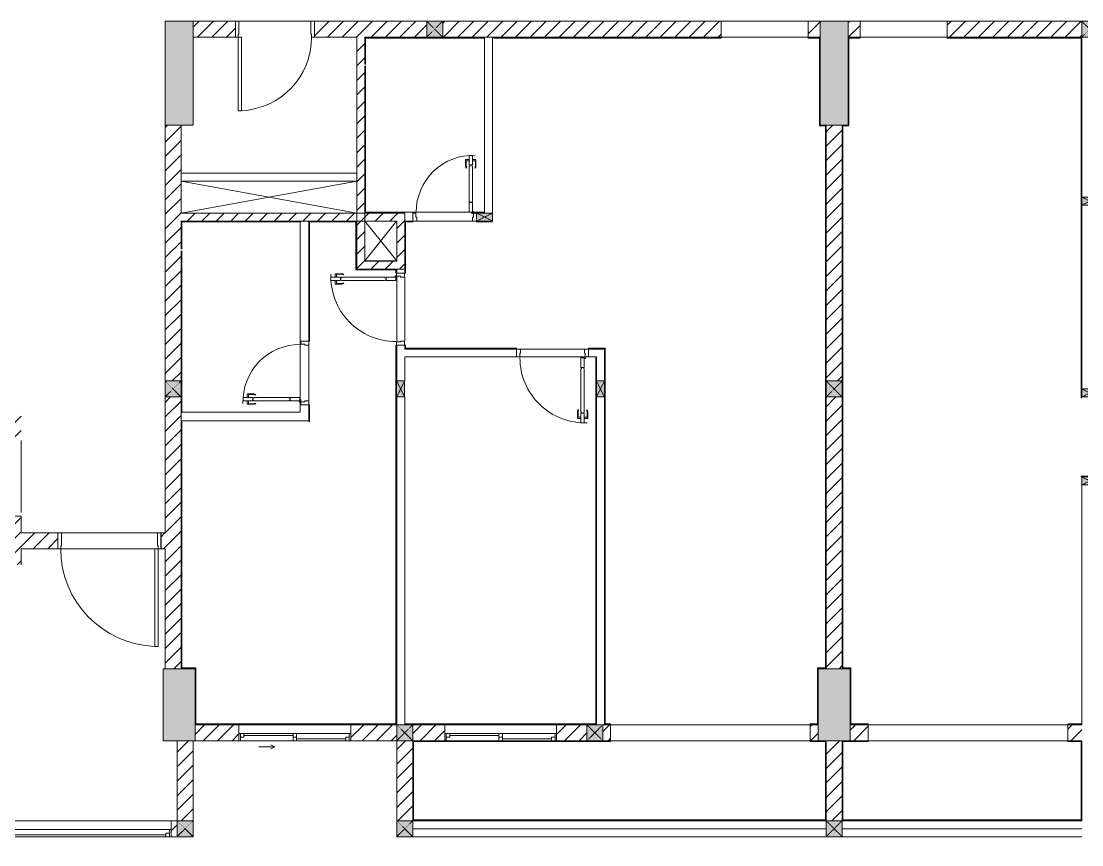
# Model space of a CAD drawing. Header units: millimetres. Extents: x 41758 to 237109, y 3795 to 78637.
# Drawn here: x 191333 to 204608, y 23236 to 33537 of the extents above; entities that cross this region are included whole.
import ezdxf

# ---------------------------------------------------------------- set-up
doc = ezdxf.new("R2010")
doc.units = ezdxf.units.MM
doc.linetypes.add('IMPORT-Dash _2_', pattern=[6, 3, -3])
for name, color, linetype, lineweight in [('0-2', 130, 'Continuous', 9), ('A-DETL-GENF-7', 130, 'Continuous', 9), ('A-DETL-THIN-1', 130, 'Continuous', 9), ('A-DOOR-2', 130, 'Continuous', 9), ('A-DOOR-FRAM-2', 130, 'Continuous', 9), ('A-FLOR-1', 130, 'Continuous', 9), ('A-FLOR-HRAL-5', 130, 'Continuous', 9), ('A-GLAZ-3', 130, 'Continuous', 9), ('A-WALL-1', 130, 'Continuous', 9), ('A-WALL-PATT-3', 130, 'Continuous', 9), ('A_1404_dwg-1', 130, 'Continuous', 9), ('I-WALL', 130, 'Continuous', 9), ('I-WALL-1', 130, 'Continuous', 9), ('S-COLS-1', 130, 'Continuous', 9), ('S-COLS-2', 130, 'Continuous', 9), ('S-COLS-4', 130, 'Continuous', 9), ('S-COLS-7', 130, 'IMPORT-Dash _2_', 9), ('S-COLS-HDLN-1', 130, 'IMPORT-Dash _2_', 9)]:
    doc.layers.add(name, color=color, linetype=linetype, lineweight=lineweight)
pattern_1 = [(45, (0, 0), (-90.50967, 90.50967), [])]

# ---------------------------------------------------------------- blocks, each defined once
blk = doc.blocks.new('A_1404_dwg_NCV_TKTC_KET CAU_rvt-1-TKTC_MB HOÀN THIỆN SÀN TẦNG 3-4-4819833-KeyPlan-CH6')
at = {"layer": 'S-COLS-1'}
for points in [[(83378, 32237), (83728, 32237), (83728, 33537), (83378, 33537), (83378, 33295)], [(91928, 32237), (91928, 33537), (91578, 33537), (91578, 32237), (91863, 32237)], [(83753, 24537), (83753, 25437), (83353, 25437), (83353, 24537), (83728, 24537)], [(91653, 24537), (91953, 24537), (91953, 25437), (91553, 25437), (91553, 24537)]]:
    blk.add_hatch(color=256, dxfattribs=at).paths.add_polyline_path(points)
at = {"layer": 'A-FLOR-1'}
for p, q in [((85778, 31137), (83578, 31137)), ((86278, 30538), (85878, 30538)), ((83293, 26937), (82073, 26937)), ((83378, 24535), (83528, 24535)), ((83727, 24535), (86278, 24535)), ((77103, 23335), (83728, 23335)), ((86478, 23337), (91653, 23337)), ((91853, 23337), (94853, 23337))]:
    blk.add_line(p, q, dxfattribs=at)
at = {"layer": 'S-COLS-2'}
for p, q in [((91653, 32237), (91853, 32237)), ((91853, 25437), (91653, 25437)), ((91553, 24737), (91553, 24537)), ((91953, 24537), (91953, 24737)), ((91653, 24537), (91853, 24537))]:
    blk.add_line(p, q, dxfattribs=at)
at = {"layer": 'S-COLS-2', "flags": 128}
blk.add_lwpolyline([(83728, 33537), (83378, 33537), (83378, 32237), (83728, 32237)], close=True, dxfattribs=at)
for points in [[(91928, 33337), (91928, 33537), (91578, 33537), (91578, 33337)], [(83578, 25437), (83353, 25437), (83353, 24537), (83753, 24537), (83753, 24737)]]:
    blk.add_lwpolyline(points, dxfattribs=at)
blk = doc.blocks.new('A_1404_dwg_DOOR_CW_01 CANH MO-PANEL KINH - DIW_01-900x2200-CỬA GỖ VÂN LAMINATE-553393-TKTC_MB HOÀN THIỆN SÀN TẦNG 3-4-4819840-KeyPlan-CH6')
at = {"layer": 'A-DETL-GENF-7'}
for p, q in [((105159, 29624), (105159, 29703)), ((105202, 29707), (105163, 29707)), ((105167, 29686), (105167, 29624)), ((105202, 29690), (105171, 29690)), ((105246, 29707), (105285, 29707)), ((105246, 29690), (105277, 29690)), ((105281, 29686), (105281, 29624)), ((105289, 29624), (105289, 29703)), ((105167, 29598), (105173, 29603)), ((105280, 29598), (105274, 29603))]:
    blk.add_line(p, q, dxfattribs=at)
at = {"layer": 'A-DETL-GENF-7', "flags": 128}
for points in [[(105204, 29759), (105244, 29759), (105244, 29639), (105204, 29639)], [(105202, 29679), (105204, 29679), (105204, 29719), (105202, 29719)], [(105238, 29083), (105244, 29083), (105244, 29625), (105238, 29625), (105238, 29639), (105210, 29639), (105210, 29625), (105204, 29625), (105204, 29083), (105210, 29083), (105210, 29069), (105238, 29069)], [(105246, 29679), (105244, 29679), (105244, 29719), (105246, 29719)], [(105244, 29069), (105204, 29069), (105204, 28949), (105244, 28949)]]:
    blk.add_lwpolyline(points, close=True, dxfattribs=at)
at = {"layer": 'A-DETL-GENF-7'}
blk.add_circle((105194, 28947), 10, dxfattribs=at)
for centre, radius, start, end in [((105194, 28947), 814, 360, 92), ((105163, 29703), 4, 90, 180), ((105204, 29624), 45, 180, 215), ((105171, 29686), 4, 90, 180), ((105204, 29624), 37, 180, 215), ((105244, 29624), 37, 325, 0), ((105277, 29686), 4, 0, 90), ((105244, 29624), 45, 325, 0), ((105285, 29703), 4, 0, 90)]:
    blk.add_arc(centre, radius, start, end, dxfattribs=at)
at = {"layer": 'A-DOOR-2'}
blk.add_line((105194, 28937), (105219, 28937), dxfattribs=at)
at = {"layer": 'A-DOOR-2', "flags": 128}
for points in [[(105151, 28837), (105201, 28837), (105201, 28887), (105191, 28887), (105191, 28937), (105151, 28937)], [(106001, 28837), (106051, 28837), (106051, 28937), (106011, 28937), (106011, 28887), (106001, 28887)]]:
    blk.add_lwpolyline(points, close=True, dxfattribs=at)
blk = doc.blocks.new('A_1404_dwg_DOOR_CW_01 CANH MO-PANEL KINH - DIW_01-900x2200-CỬA GỖ VÂN LAMINATE-553375-TKTC_MB HOÀN THIỆN SÀN TẦNG 3-4-4819841-KeyPlan-CH6')
at = {"layer": 'A-DETL-GENF-7'}
for p, q in [((112514, 58865), (112518, 58858)), ((112540, 58873), (112619, 58873)), ((112602, 58865), (112540, 58865)), ((112606, 58830), (112606, 58861)), ((112623, 58830), (112623, 58869)), ((112514, 58751), (112518, 58758)), ((112602, 58751), (112540, 58751)), ((112540, 58743), (112619, 58743)), ((112606, 58786), (112606, 58755)), ((112623, 58786), (112623, 58747))]:
    blk.add_line(p, q, dxfattribs=at)
at = {"layer": 'A-DETL-GENF-7', "flags": 128}
for points in [[(111985, 58828), (111985, 58788), (111865, 58788), (111865, 58828)], [(111999, 58822), (111999, 58828), (112541, 58828), (112541, 58822), (112555, 58822), (112555, 58794), (112541, 58794), (112541, 58788), (111999, 58788), (111999, 58794), (111985, 58794), (111985, 58822)], [(112675, 58788), (112675, 58828), (112555, 58828), (112555, 58788)], [(112595, 58830), (112595, 58828), (112634, 58828), (112634, 58830)], [(112595, 58786), (112595, 58788), (112634, 58788), (112634, 58786)]]:
    blk.add_lwpolyline(points, close=True, dxfattribs=at)
at = {"layer": 'A-DETL-GENF-7'}
blk.add_circle((111863, 58778), 10, dxfattribs=at)
for centre, radius, start, end in [((111863, 58778), 814, 358, 90), ((112540, 58828), 45, 90, 125), ((112540, 58828), 37, 90, 125), ((112602, 58861), 4, 0, 90), ((112619, 58869), 4, 0, 90), ((112540, 58788), 45, 235, 270), ((112540, 58788), 37, 235, 270), ((112602, 58755), 4, 270, 0), ((112619, 58747), 4, 270, 0)]:
    blk.add_arc(centre, radius, start, end, dxfattribs=at)
at = {"layer": 'A-DOOR-2'}
blk.add_line((111853, 58778), (111853, 58803), dxfattribs=at)
at = {"layer": 'A-DOOR-2', "flags": 128}
for points in [[(111753, 59635), (111853, 59635), (111853, 59595), (111803, 59595), (111803, 59585), (111753, 59585)], [(111753, 58785), (111803, 58785), (111803, 58775), (111853, 58775), (111853, 58735), (111753, 58735)]]:
    blk.add_lwpolyline(points, close=True, dxfattribs=at)
blk = doc.blocks.new('A_1404_dwg_DOOR_CW_01 CANH MO-PANEL KINH - DIG_02-800x2200-CỬA NHÔM KÍNH-V57-TKTC_MB HOÀN THIỆN SÀN TẦNG 3-4-4819848-KeyPlan-CH6')
at = {"layer": 'A-DETL-GENF-7'}
for p, q in [((112414, 58419), (112418, 58413)), ((112440, 58427), (112519, 58427)), ((112502, 58419), (112440, 58419)), ((112506, 58384), (112506, 58415)), ((112523, 58384), (112523, 58423)), ((112414, 58305), (112418, 58312)), ((112502, 58305), (112440, 58305)), ((112440, 58297), (112519, 58297)), ((112506, 58340), (112506, 58309)), ((112523, 58340), (112523, 58301))]:
    blk.add_line(p, q, dxfattribs=at)
at = {"layer": 'A-DETL-GENF-7', "flags": 128}
for points in [[(111985, 58342), (111985, 58382), (111865, 58382), (111865, 58342)], [(111999, 58348), (111999, 58342), (112441, 58342), (112441, 58348), (112455, 58348), (112455, 58376), (112441, 58376), (112441, 58382), (111999, 58382), (111999, 58376), (111985, 58376), (111985, 58348)], [(112575, 58382), (112575, 58342), (112455, 58342), (112455, 58382)], [(112495, 58384), (112495, 58382), (112534, 58382), (112534, 58384)], [(112495, 58340), (112495, 58342), (112534, 58342), (112534, 58340)]]:
    blk.add_lwpolyline(points, close=True, dxfattribs=at)
at = {"layer": 'A-DETL-GENF-7'}
blk.add_circle((111863, 58392), 10, dxfattribs=at)
for centre, radius, start, end in [((111863, 58392), 714, 270, 2), ((112440, 58382), 45, 90, 125), ((112440, 58382), 37, 90, 125), ((112502, 58415), 4, 0, 90), ((112519, 58423), 4, 0, 90), ((112440, 58342), 45, 235, 270), ((112440, 58342), 37, 235, 270), ((112502, 58309), 4, 270, 0), ((112519, 58301), 4, 270, 0)]:
    blk.add_arc(centre, radius, start, end, dxfattribs=at)
at = {"layer": 'A-DOOR-2'}
blk.add_line((111853, 58392), (111853, 58367), dxfattribs=at)
at = {"layer": 'A-DOOR-2', "flags": 128}
for points in [[(111753, 58435), (111753, 58385), (111803, 58385), (111803, 58395), (111853, 58395), (111853, 58435)], [(111753, 57685), (111753, 57635), (111853, 57635), (111853, 57675), (111803, 57675), (111803, 57685)]]:
    blk.add_lwpolyline(points, close=True, dxfattribs=at)
blk = doc.blocks.new('A_1404_dwg_DOOR_CW_01 CANH MO-PANEL KINH - DIG_02-800x2200-CỬA NHÔM KÍNH-401063-TKTC_MB HOÀN THIỆN SÀN TẦNG 3-4-4819842-KeyPlan-CH6')
at = {"layer": 'A-DETL-GENF-7'}
for p, q in [((87140, 31724), (87140, 31803)), ((87183, 31807), (87144, 31807)), ((87148, 31786), (87148, 31724)), ((87183, 31790), (87152, 31790)), ((87227, 31807), (87266, 31807)), ((87227, 31790), (87258, 31790)), ((87262, 31786), (87262, 31724)), ((87270, 31724), (87270, 31803)), ((87148, 31698), (87154, 31703)), ((87261, 31698), (87255, 31703))]:
    blk.add_line(p, q, dxfattribs=at)
at = {"layer": 'A-DETL-GENF-7', "flags": 128}
for points in [[(87183, 31779), (87185, 31779), (87185, 31819), (87183, 31819)], [(87225, 31859), (87185, 31859), (87185, 31739), (87225, 31739)], [(87191, 31283), (87185, 31283), (87185, 31725), (87191, 31725), (87191, 31739), (87219, 31739), (87219, 31725), (87225, 31725), (87225, 31283), (87219, 31283), (87219, 31269), (87191, 31269)], [(87227, 31779), (87225, 31779), (87225, 31819), (87227, 31819)], [(87185, 31269), (87225, 31269), (87225, 31149), (87185, 31149)]]:
    blk.add_lwpolyline(points, close=True, dxfattribs=at)
at = {"layer": 'A-DETL-GENF-7'}
blk.add_circle((87235, 31147), 10, dxfattribs=at)
for centre, radius, start, end in [((87235, 31147), 714, 88, 180), ((87144, 31803), 4, 90, 180), ((87152, 31786), 4, 90, 180), ((87258, 31786), 4, 0, 90), ((87266, 31803), 4, 0, 90), ((87185, 31724), 45, 180, 215), ((87185, 31724), 37, 180, 215), ((87225, 31724), 37, 325, 0), ((87225, 31724), 45, 325, 0)]:
    blk.add_arc(centre, radius, start, end, dxfattribs=at)
at = {"layer": 'A-DOOR-2'}
blk.add_line((87235, 31137), (87210, 31137), dxfattribs=at)
at = {"layer": 'A-DOOR-2', "flags": 128}
blk.add_lwpolyline([(86478, 31037), (86478, 31137), (86518, 31137), (86518, 31087), (86528, 31087), (86528, 31037)], close=True, dxfattribs=at)
blk.add_lwpolyline([(87278, 31037), (87228, 31037), (87228, 31087), (87238, 31087), (87238, 31137), (87278, 31137)], dxfattribs=at)
blk = doc.blocks.new('A_1404_dwg_G1_SOF - BO TRU - 100x200-746114-TKTC_MB HOÀN THIỆN SÀN TẦNG 3-4-4819846-KeyPlan-CH6')
at = {"layer": 'S-COLS-1'}
blk.add_hatch(color=256, dxfattribs=at).paths.add_polyline_path([(103253, 27737), (103251, 27837), (103053, 27837), (103053, 27737), (103251, 27737)])
at = {"layer": 'S-COLS-1', "flags": 128}
blk.add_lwpolyline([(103253, 27737), (103053, 27737), (103053, 27837), (103253, 27837)], close=True, dxfattribs=at)
at = {"layer": 'S-COLS-HDLN-1'}
for p, q in [((103253, 27837), (103053, 27737)), ((103253, 27737), (103053, 27837))]:
    blk.add_line(p, q, dxfattribs=at)
blk = doc.blocks.new('A_1404_dwg_G1_SOF - BO TRU - 100x200-745959-TKTC_MB HOÀN THIỆN SÀN TẦNG 3-4-4819847-KeyPlan-CH6')
at = {"layer": 'S-COLS-1'}
blk.add_hatch(color=256, dxfattribs=at).paths.add_polyline_path([(110753, 56637), (110753, 56837), (110653, 56837), (110653, 56637)])
at = {"layer": 'S-COLS-1', "flags": 128}
blk.add_lwpolyline([(110753, 56837), (110653, 56837), (110653, 56637), (110753, 56637)], close=True, dxfattribs=at)
at = {"layer": 'S-COLS-HDLN-1'}
for p, q in [((110753, 56837), (110653, 56637)), ((110653, 56837), (110753, 56637))]:
    blk.add_line(p, q, dxfattribs=at)
blk = doc.blocks.new('A_1404_dwg_Railing - Railing-916117-TKTC_MB HOÀN THIỆN SÀN TẦNG 3-4-4819920-KeyPlan-CH6')
at = {"layer": 'A-FLOR-HRAL-5'}
blk.add_line((91853, 23537), (94853, 23537), dxfattribs=at)
blk = doc.blocks.new('A_1404_dwg_NCV_TKTC_TANG 3 - 4_rvt-1-TKTC_MB HOÀN THIỆN SÀN TẦNG 3-4-4819943-KeyPlan-CH6')
at = {"layer": 'A-WALL-PATT-3'}
h = blk.add_hatch(color=256, dxfattribs=at)
h.paths.add_polyline_path([(91568, 33327), (91578, 33327), (91578, 33337), (91428, 33337), (91428, 33327)])
h.paths.add_polyline_path([(90338, 33327), (90338, 33337), (87478, 33337), (87478, 33327)])
for points in [[(91578, 32237), (91578, 33327), (91568, 33327), (91568, 32237)], [(91938, 32237), (91938, 33327), (91928, 33327), (91928, 32237)], [(94843, 28827), (94853, 28827), (94852, 33327), (94843, 33327), (94843, 28837)], [(91643, 32227), (91643, 32237), (91568, 32236), (91568, 32227)], [(91653, 25447), (91653, 32237), (91643, 32236), (91643, 25447)], [(91853, 25447), (91863, 25447), (91863, 32237), (91853, 32237), (91853, 28837)], [(91938, 32227), (91938, 32237), (91863, 32237), (91863, 32227)], [(85768, 31027), (85778, 31027), (85778, 31037), (85188, 31037), (85188, 31027)], [(85778, 30427), (85778, 31027), (85768, 31027), (85768, 30427)], [(86268, 30427), (86268, 30437), (85778, 30437), (85778, 30427), (85878, 30427)], [(88878, 24747), (88888, 24747), (88888, 29437), (88878, 29437), (88878, 25215)], [(88768, 24737), (88778, 24737), (88778, 29337), (88768, 29337), (88768, 24747)], [(83588, 25437), (83588, 28527), (83578, 28527), (83578, 25437)], [(83753, 25437), (83763, 25437), (83763, 25447), (83588, 25447), (83588, 25437)], [(83753, 24737), (83763, 24737), (83763, 25437), (83753, 25437), (83753, 24747)], [(91543, 24737), (91553, 24737), (91553, 25447), (91543, 25447), (91543, 24747)], [(91643, 25437), (91653, 25437), (91653, 25447), (91553, 25447), (91553, 25437)], [(91853, 25437), (91953, 25437), (91953, 25447), (91853, 25447)], [(91963, 24747), (91963, 25447), (91953, 25447), (91953, 24747)], [(86488, 23537), (86488, 24537), (86478, 24537), (86478, 23537)], [(91643, 23537), (91653, 23537), (91653, 24537), (91643, 24537), (91643, 24527)], [(91863, 23537), (91863, 24527), (91853, 24527), (91853, 23537)], [(94852, 23537), (94853, 23537), (94852, 24537), (94843, 24537), (94843, 23537)]]:
    blk.add_hatch(color=256, dxfattribs=at).paths.add_polyline_path(points)
h = blk.add_hatch(color=256, dxfattribs=at)
h.paths.add_polyline_path([(91928, 33327), (92078, 33327), (92078, 33337), (91928, 33337)])
h.paths.add_polyline_path([(94703, 33327), (94853, 33327), (94852, 33337), (93168, 33337), (93168, 33327), (93613, 33327)])
h = blk.add_hatch(color=256, dxfattribs=at)
h.paths.add_polyline_path([(85188, 28527), (85188, 28737), (85178, 28737), (85178, 28527)])
h.paths.add_polyline_path([(85178, 29537), (85188, 29537), (85188, 31037), (85178, 31037)])
h = blk.add_hatch(color=256, dxfattribs=at)
h.paths.add_polyline_path([(86388, 29447), (86388, 29487), (86378, 29487), (86378, 29447)])
h.paths.add_polyline_path([(86388, 30387), (86388, 31037), (86378, 31037), (86378, 30387)])
h = blk.add_hatch(color=256, dxfattribs=at)
h.paths.add_polyline_path([(86388, 31027), (86478, 31027), (86478, 31037), (86388, 31037)])
h.paths.add_polyline_path([(87478, 31027), (87478, 31037), (87278, 31037), (87278, 31027)])
h = blk.add_hatch(color=256, dxfattribs=at)
h.paths.add_polyline_path([(86268, 24737), (86278, 24737), (86278, 29487), (86268, 29487), (86268, 24747)])
h.paths.add_polyline_path([(86268, 30387), (86278, 30387), (86278, 30437), (86268, 30437), (86268, 30427)])
h = blk.add_hatch(color=256, dxfattribs=at)
h.paths.add_polyline_path([(88888, 29437), (88888, 29447), (88678, 29447), (88678, 29437), (88878, 29437)])
h.paths.add_polyline_path([(87778, 29437), (87778, 29447), (86378, 29447), (86378, 29437), (86388, 29437)])
h = blk.add_hatch(color=256, dxfattribs=at)
h.paths.add_polyline_path([(94853, 27837), (95051, 27837), (95051, 27847), (94843, 27847), (94843, 27837)])
h.paths.add_polyline_path([(96853, 27837), (98143, 27837), (98143, 27847), (95951, 27847), (95951, 27837)])
h = blk.add_hatch(color=256, dxfattribs=at)
h.paths.add_polyline_path([(85703, 24737), (86268, 24737), (86268, 24747), (85703, 24747)])
h.paths.add_polyline_path([(83763, 24737), (84303, 24737), (84303, 24747), (83763, 24747)])
h = blk.add_hatch(color=256, dxfattribs=at)
h.paths.add_polyline_path([(86388, 24737), (86878, 24737), (86878, 24747), (86388, 24747)])
h.paths.add_polyline_path([(88757, 24737), (88768, 24737), (88768, 24747), (88278, 24747), (88278, 24737), (88658, 24737)])
h = blk.add_hatch(color=256, dxfattribs=at)
h.paths.add_polyline_path([(88888, 24737), (88953, 24737), (88953, 24747), (88878, 24747), (88878, 24737)])
h.paths.add_polyline_path([(91453, 24737), (91543, 24737), (91543, 24747), (91453, 24747)])
h = blk.add_hatch(color=256, dxfattribs=at)
h.paths.add_polyline_path([(94843, 24737), (94843, 24747), (94678, 24747), (94678, 24737)])
h.paths.add_polyline_path([(91963, 24737), (92178, 24737), (92176, 24747), (91953, 24747), (91953, 24737)])
h = blk.add_hatch(color=256, dxfattribs=at)
h.paths.add_polyline_path([(88858, 24527), (88878, 24527), (88878, 24537), (88278, 24537), (88278, 24527), (88658, 24527)])
h.paths.add_polyline_path([(86878, 24527), (86878, 24537), (86488, 24537), (86488, 24527)])
h = blk.add_hatch(color=256, dxfattribs=at)
h.paths.add_polyline_path([(91453, 24527), (91643, 24527), (91643, 24537), (91453, 24537)])
h.paths.add_polyline_path([(88878, 24527), (88953, 24527), (88953, 24537), (88878, 24537), (88878, 24527)])
h = blk.add_hatch(color=256, dxfattribs=at)
h.paths.add_polyline_path([(91863, 24527), (92178, 24527), (92176, 24537), (91853, 24537), (91853, 24527)])
h.paths.add_polyline_path([(94843, 24527), (94843, 24537), (94678, 24537), (94678, 24527)])
at = {"layer": 'A-DETL-THIN-1', "flags": 128}
blk.add_lwpolyline([(85778, 31037), (85778, 31137), (85878, 31137)], dxfattribs=at)
at = {"layer": 'A-FLOR-1'}
for p, q in [((91428, 33337), (90338, 33337)), ((93168, 33337), (92078, 33337)), ((91653, 32237), (91578, 32237)), ((87228, 31037), (86528, 31037)), ((86278, 29527), (86278, 30347)), ((86378, 30337), (86378, 29537)), ((85178, 29487), (85178, 28787)), ((87828, 29437), (88628, 29437)), ((88638, 29337), (87818, 29337)), ((83578, 28537), (83578, 28527)), ((86378, 24737), (86388, 24737)), ((94843, 24737), (94853, 24737)), ((88953, 24537), (88878, 24537)), ((91653, 24537), (91453, 24537))]:
    blk.add_line(p, q, dxfattribs=at)
at = {"layer": 'A-FLOR-1', "flags": 128}
for points in [[(91428, 33537), (90338, 33537), (90338, 33337), (91428, 33337)], [(93168, 33537), (92078, 33537), (92078, 33337), (93168, 33337)]]:
    blk.add_lwpolyline(points, close=True, dxfattribs=at)
for points in [[(91453, 24737), (88953, 24737), (88953, 24537), (91453, 24537), (91453, 24737), (88953, 24737)], [(92178, 24737), (92178, 24537), (94678, 24537), (94678, 24737), (92178, 24737), (94678, 24737)]]:
    blk.add_lwpolyline(points, dxfattribs=at)
at = {"layer": 'A-WALL-1'}
for p, q in [((86378, 31137), (86378, 31037)), ((86478, 31037), (86478, 31137)), ((85178, 29537), (85178, 31037)), ((87228, 31037), (86528, 31037)), ((86378, 30437), (86278, 30437)), ((86278, 30437), (86278, 30387)), ((86378, 30387), (86378, 30437)), ((86278, 30387), (86378, 30387)), ((86278, 29527), (86278, 30347)), ((86378, 30337), (86378, 29537)), ((85078, 29537), (85178, 29537)), ((85178, 29487), (85178, 28787)), ((86378, 29487), (86278, 29487)), ((86278, 29487), (86278, 29037)), ((86378, 29447), (86378, 29487)), ((86378, 29437), (86378, 29447)), ((87778, 29437), (86378, 29437)), ((87778, 29337), (87778, 29437)), ((87828, 29437), (88628, 29437)), ((88678, 29437), (88678, 29337)), ((88878, 29437), (88678, 29437)), ((86388, 29337), (87778, 29337)), ((88638, 29337), (87818, 29337)), ((88678, 29337), (88768, 29337)), ((86278, 28837), (86278, 24737)), ((88778, 28837), (88778, 24737)), ((85178, 28737), (85078, 28737)), ((85178, 28637), (85178, 28737)), ((94853, 27737), (94853, 24737)), ((88778, 24737), (88857, 24737))]:
    blk.add_line(p, q, dxfattribs=at)
at = {"layer": 'A-WALL-1', "flags": 128}
for points in [[(87478, 31137), (87478, 33337), (87378, 33337), (87378, 31137)], [(85178, 31037), (85078, 31037), (85078, 31027)], [(86388, 31037), (86378, 31037), (86388, 31037), (86478, 31037)], [(88878, 29037), (88878, 29337), (88878, 29437)], [(86378, 29037), (86378, 29337), (86388, 29337)], [(88768, 29337), (88778, 29337), (88778, 29037)], [(86278, 24737), (86378, 24737), (86378, 28837)], [(88857, 24737), (88878, 24737), (88878, 28837)], [(83588, 28637), (83578, 28637), (83578, 28537), (85178, 28537), (85178, 28637)]]:
    blk.add_lwpolyline(points, dxfattribs=at)
at = {"layer": 'I-WALL'}
for p, q in [((86478, 31147), (87278, 31147)), ((85178, 31037), (85178, 29537)), ((86478, 31037), (86388, 31037)), ((86278, 30387), (86278, 30437)), ((86378, 30437), (86378, 30387)), ((85068, 28737), (85068, 29537)), ((86278, 29037), (86278, 29487)), ((86378, 29487), (86378, 29447)), ((86378, 29437), (87778, 29437)), ((88678, 29437), (88878, 29437)), ((86278, 24737), (86278, 28837)), ((85178, 28737), (85178, 28637)), ((84303, 24747), (85703, 24747)), ((85703, 24737), (84303, 24737)), ((86878, 24747), (88278, 24747)), ((88278, 24737), (86878, 24737)), ((86878, 24537), (88278, 24537)), ((88278, 24527), (86878, 24527)), ((86488, 23547), (91643, 23547)), ((91643, 23537), (86488, 23537)), ((91863, 23547), (94843, 23547)), ((94843, 23537), (91863, 23537))]:
    blk.add_line(p, q, dxfattribs=at)
at = {"layer": 'I-WALL-1'}
for p, q in [((86852, 33337), (86652, 33337)), ((94853, 28937), (94853, 31237)), ((87378, 31137), (87378, 31147)), ((86378, 31037), (86378, 30437)), ((83578, 30667), (83578, 29037)), ((86378, 29447), (86378, 29437)), ((88878, 29437), (88878, 29037)), ((83578, 29037), (83578, 28837)), ((91653, 28837), (91653, 29037)), ((91853, 29037), (91853, 28837)), ((88778, 24737), (88778, 28837)), ((85178, 28637), (85178, 28537)), ((86388, 24737), (86478, 24737)), ((88757, 24537), (88658, 24537))]:
    blk.add_line(p, q, dxfattribs=at)
at = {"layer": 'I-WALL-1', "flags": 128}
for points in [[(86652, 33337), (85888, 33337), (85878, 33337), (85878, 32994)], [(85888, 32994), (85888, 33327), (87368, 33327)], [(87378, 33327), (87378, 33337), (86852, 33337)], [(87488, 33327), (90338, 33327), (90338, 33337), (87478, 33337), (87478, 33327)], [(91653, 29037), (91653, 32237), (91643, 32237), (91578, 32237), (91578, 33327), (91578, 33337), (91428, 33337), (91428, 33327), (91568, 33327), (91568, 32237)], [(91853, 28837), (91853, 25447), (91853, 25437), (91953, 25437), (91953, 24747), (91953, 24737), (92178, 24737), (92178, 24747), (91963, 24747), (91963, 25447), (91953, 25447), (91863, 25447), (91863, 32227), (91938, 32227), (91938, 32237), (91938, 33327), (92078, 33327), (92078, 33337), (91928, 33337), (91928, 33327), (91928, 32237)], [(94852, 33337), (93168, 33337), (93168, 33327), (94843, 33327), (94843, 28827), (94853, 28827)], [(94853, 31337), (94853, 33327), (94853, 33337)], [(85878, 32978), (85878, 31137), (85888, 31137), (86378, 31137)], [(86478, 31137), (86478, 31147), (85888, 31147), (85888, 32977)], [(91568, 32237), (91568, 32227), (91643, 32227), (91643, 25447), (91553, 25447), (91543, 25447), (91543, 24747), (91453, 24747), (91453, 24737), (91543, 24737), (91553, 24737), (91553, 25437), (91653, 25437), (91653, 25447), (91653, 28837)], [(91928, 32237), (91863, 32237), (91853, 32237), (91853, 29037)], [(87368, 31147), (87278, 31147), (87278, 31137)], [(85078, 31027), (85078, 31037), (83578, 31037), (83578, 31027), (83578, 30684)], [(83588, 30684), (83588, 31027), (85068, 31027), (85068, 29537), (85078, 29537)], [(86278, 30437), (86268, 30437), (85778, 30437), (85778, 31027), (85778, 31037), (85188, 31037), (85178, 31037)], [(85178, 29537), (85188, 29537), (85188, 31027), (85768, 31027), (85768, 30427), (85778, 30427), (86268, 30427), (86268, 30387), (86278, 30387)], [(86378, 30387), (86388, 30387), (86388, 31027), (86478, 31027), (86478, 31037)], [(87278, 31037), (87278, 31027), (87478, 31027)], [(85078, 28737), (85068, 28737), (85068, 28647), (83588, 28647), (83588, 30667)], [(86278, 29487), (86268, 29487), (86268, 24747), (85703, 24747), (85703, 24737), (86268, 24737), (86278, 24737), (86278, 24737)], [(87778, 29437), (87778, 29447), (86388, 29447), (86388, 29487), (86378, 29487)], [(88878, 28837), (88878, 24747), (88878, 24737), (88953, 24737), (88953, 24747), (88888, 24747), (88888, 29437), (88888, 29447), (88678, 29447), (88678, 29437)], [(88768, 29327), (88768, 24747), (88278, 24747), (88278, 24737), (88658, 24737)], [(88778, 29037), (88778, 29337), (88768, 29337)], [(83578, 28837), (83578, 28637), (83588, 28637)], [(85178, 28527), (85188, 28527), (85188, 28737), (85178, 28737)], [(83578, 28527), (83578, 25437), (83588, 25437), (83753, 25437), (83753, 24737), (83763, 24737), (84303, 24737), (84303, 24747), (83763, 24747), (83763, 25437), (83763, 25447), (83588, 25447), (83588, 28527)], [(95051, 27837), (95051, 27847), (94843, 27847), (94843, 27837)], [(86478, 24737), (86878, 24737), (86878, 24747), (86388, 24747)], [(88658, 24737), (88768, 24737), (88778, 24737)], [(94843, 24747), (94678, 24747), (94678, 24737), (94843, 24737)], [(88658, 24537), (88278, 24537), (88278, 24527), (88878, 24527), (88878, 24527), (88953, 24527), (88953, 24537)], [(88953, 24537), (88878, 24537), (88878, 24537), (88757, 24537)]]:
    blk.add_lwpolyline(points, dxfattribs=at)
for points in [[(86878, 24537), (86488, 24537), (86478, 24537), (86478, 23537), (86488, 23537), (86488, 24527), (86878, 24527)], [(91643, 24527), (91643, 23537), (91653, 23537), (91653, 24537), (91643, 24537), (91453, 24537), (91453, 24527)], [(91863, 23537), (91863, 24527), (92178, 24527), (92178, 24537), (91853, 24537), (91853, 24527), (91853, 23537)], [(94843, 24527), (94843, 23537), (94853, 23537), (94853, 24537), (94843, 24537), (94678, 24537), (94678, 24527)]]:
    blk.add_lwpolyline(points, close=True, dxfattribs=at)
for name, p in [('A_1404_dwg_DOOR_CW_01 CANH MO-PANEL KINH - DIG_02-800x2200-CỬA NHÔM KÍNH-401063-TKTC_MB HOÀN THIỆN SÀN TẦNG 3-4-4819842-KeyPlan-CH6', (0, 0)), ('A_1404_dwg_G1_SOF - BO TRU - 100x200-746114-TKTC_MB HOÀN THIỆN SÀN TẦNG 3-4-4819846-KeyPlan-CH6', (-8200, 3500)), ('A_1404_dwg_G1_SOF - BO TRU - 100x200-746114-TKTC_MB HOÀN THIỆN SÀN TẦNG 3-4-4819846-KeyPlan-CH6', (-8200, 1100)), ('A_1404_dwg_G1_SOF - BO TRU - 100x200-746114-TKTC_MB HOÀN THIỆN SÀN TẦNG 3-4-4819846-KeyPlan-CH6', (-8200, 0)), ('A_1404_dwg_Railing - Railing-916117-TKTC_MB HOÀN THIỆN SÀN TẦNG 3-4-4819920-KeyPlan-CH6', (0, 0))]:
    blk.add_blockref(name, p)
for name, p, rotation in [('A_1404_dwg_G1_SOF - BO TRU - 100x200-745959-TKTC_MB HOÀN THIỆN SÀN TẦNG 3-4-4819847-KeyPlan-CH6', (144115, -79616), 90), ('A_1404_dwg_DOOR_CW_01 CANH MO-PANEL KINH - DIW_01-900x2200-CỬA GỖ VÂN LAMINATE-553375-TKTC_MB HOÀN THIỆN SÀN TẦNG 3-4-4819841-KeyPlan-CH6', (198130, 89122), 180), ('A_1404_dwg_DOOR_CW_01 CANH MO-PANEL KINH - DIG_02-800x2200-CỬA NHÔM KÍNH-V57-TKTC_MB HOÀN THIỆN SÀN TẦNG 3-4-4819848-KeyPlan-CH6', (196930, 87172), 180), ('A_1404_dwg_DOOR_CW_01 CANH MO-PANEL KINH - DIW_01-900x2200-CỬA GỖ VÂN LAMINATE-553393-TKTC_MB HOÀN THIỆN SÀN TẦNG 3-4-4819840-KeyPlan-CH6', (193828, 58274), 180), ('A_1404_dwg_G1_SOF - BO TRU - 100x200-745959-TKTC_MB HOÀN THIỆN SÀN TẦNG 3-4-4819847-KeyPlan-CH6', (197030, 85674), 180), ('A_1404_dwg_G1_SOF - BO TRU - 100x200-745959-TKTC_MB HOÀN THIỆN SÀN TẦNG 3-4-4819847-KeyPlan-CH6', (199530, 85674), 180)]:
    blk.add_blockref(name, p, dxfattribs=dict(rotation=rotation))
blk = doc.blocks.new('A_1404_dwg_1_FAMILY RVT - W01-WxH 1400x1400xmm-V2-TKTC_MB HOÀN THIỆN SÀN TẦNG 3-4-4819951-KeyPlan-CH6')
at = {"layer": 'A-GLAZ-3'}
for p, q in [((86878, 24737), (86878, 24537)), ((88278, 24537), (88278, 24737)), ((86897, 24537), (86897, 24626)), ((87555, 24604), (86941, 24604)), ((87555, 24581), (87600, 24581)), ((87600, 24626), (87600, 24537)), ((88214, 24559), (87600, 24559)), ((88259, 24537), (88259, 24626))]:
    blk.add_line(p, q, dxfattribs=at)
at = {"layer": 'A-GLAZ-3', "flags": 128}
for points in [[(87555, 24626), (86941, 24626), (86878, 24626)], [(86897, 24581), (86941, 24581), (86941, 24626)], [(88278, 24626), (88259, 24626), (87600, 24626), (87555, 24626), (87555, 24537)], [(88214, 24537), (88214, 24581), (88259, 24581)]]:
    blk.add_lwpolyline(points, dxfattribs=at)
blk = doc.blocks.new('A_1404_dwg_1_FAMILY RVT - W01-WxH 1400x6000-587637-TKTC_MB HOÀN THIỆN SÀN TẦNG 3-4-4819964-KeyPlan-CH6')
at = {"layer": 'A-GLAZ-3'}
for p, q in [((77472, 23337), (77472, 23426)), ((80430, 23404), (77516, 23404)), ((80430, 23382), (80475, 23382)), ((83434, 23337), (83434, 23426)), ((79054, 23261), (78851, 23261)), ((80475, 23337), (80430, 23337)), ((83389, 23360), (80475, 23360))]:
    blk.add_line(p, q, dxfattribs=at)
at = {"layer": 'A-GLAZ-3', "flags": 128}
for points in [[(83453, 23337), (83453, 23537), (77453, 23537), (77453, 23337), (83453, 23337), (83389, 23337)], [(83453, 23426), (83434, 23426), (80475, 23426), (80430, 23426), (77516, 23426), (77453, 23426)], [(80430, 23426), (80430, 23337), (77472, 23337), (77453, 23337)], [(77472, 23382), (77516, 23382), (77516, 23426)], [(80475, 23426), (80475, 23337), (83389, 23337), (83389, 23382), (83434, 23382)], [(79003, 23236), (79054, 23261), (79003, 23287)]]:
    blk.add_lwpolyline(points, dxfattribs=at)
blk = doc.blocks.new('A_1404_dwg_1_FAMILY RVT - W01-WxH 1400x1400xmm-389822-TKTC_MB HOÀN THIỆN SÀN TẦNG 3-4-4819949-KeyPlan-CH6')
at = {"layer": 'A-GLAZ-3'}
for p, q in [((49052, 78237), (49052, 78037)), ((49072, 78237), (49072, 78148)), ((49116, 78215), (49730, 78215)), ((49730, 78237), (49775, 78237)), ((49775, 78192), (49730, 78192)), ((50001, 78313), (50204, 78313)), ((50433, 78237), (50433, 78148)), ((49775, 78170), (50389, 78170))]:
    blk.add_line(p, q, dxfattribs=at)
at = {"layer": 'A-GLAZ-3', "flags": 128}
for points in [[(50052, 78339), (50001, 78313), (50052, 78288)], [(50452, 78037), (50452, 78237), (49052, 78237), (49116, 78237)], [(49730, 78148), (49730, 78237), (49116, 78237), (49116, 78192), (49072, 78192)], [(49775, 78148), (49775, 78237), (50433, 78237), (50452, 78237)], [(50433, 78192), (50389, 78192), (50389, 78148)], [(49052, 78148), (49072, 78148), (49730, 78148), (49775, 78148), (50389, 78148), (50452, 78148)]]:
    blk.add_lwpolyline(points, dxfattribs=at)
blk = doc.blocks.new('A_1404_dwg_FD_02 - FD_03 - FD_03-KY THUAT-900x2200mm-728564-TKTC_MB HOÀN THIỆN SÀN TẦNG 3-4-4819966-KeyPlan-CH6')
at = {"layer": 'A-DETL-GENF-7', "flags": 128}
blk.add_lwpolyline([(84293, 32417), (84293, 33337), (84333, 33337), (84333, 32417)], close=True, dxfattribs=at)
at = {"layer": 'A-DETL-GENF-7'}
blk.add_arc((84293, 33337), 920, 272.4919, 0, dxfattribs=at)
at = {"layer": 'A-DOOR-FRAM-2', "flags": 128}
for points in [[(84293, 33377), (84303, 33377), (84303, 33537), (84258, 33537), (84258, 33337), (84293, 33337)], [(85213, 33377), (85213, 33337), (85248, 33337), (85248, 33537), (85203, 33537), (85203, 33377)]]:
    blk.add_lwpolyline(points, close=True, dxfattribs=at)
blk = doc.blocks.new('A_1404_dwg_FD_01 - FD_01-1200x2200mm-1787918-TKTC_MB HOÀN THIỆN SÀN TẦNG 3-4-4819968-KeyPlan-CH6')
at = {"layer": 'A-DETL-GENF-7', "flags": 128}
blk.add_lwpolyline([(122123, 36950), (120903, 36950), (120903, 36910), (122123, 36910)], close=True, dxfattribs=at)
at = {"layer": 'A-DETL-GENF-7'}
blk.add_arc((120903, 36950), 1220, 270, 358.1211, dxfattribs=at)
at = {"layer": 'A-DOOR-FRAM-2', "flags": 128}
for points in [[(120863, 36940), (120703, 36940), (120703, 36985), (120903, 36985), (120903, 36950), (120863, 36950)], [(120903, 35730), (120903, 35695), (120703, 35695), (120703, 35740), (120863, 35740), (120863, 35730)]]:
    blk.add_lwpolyline(points, close=True, dxfattribs=at)
blk = doc.blocks.new('A_1404_dwg_G1_SOF - BO TRU - 200x200-3054293-TKTC_MB HOÀN THIỆN SÀN TẦNG 3-4-4819986-KeyPlan-CH6')
at = {"layer": 'S-COLS-7'}
blk.add_hatch(color=256, dxfattribs=at).paths.add_polyline_path([(41853, 71512), (42053, 71512), (42052, 71712), (41853, 71712)])
at = {"layer": 'S-COLS-4', "flags": 128}
blk.add_lwpolyline([(42053, 71712), (41853, 71712), (41853, 71512), (42053, 71512)], close=True, dxfattribs=at)
at = {"layer": 'S-COLS-HDLN-1'}
for p, q in [((42053, 71712), (41853, 71512)), ((41853, 71712), (42053, 71512))]:
    blk.add_line(p, q, dxfattribs=at)
blk = doc.blocks.new('A_1404_dwg_G1_SOF - BO TRU - 200x200-V18-TKTC_MB HOÀN THIỆN SÀN TẦNG 3-4-4819997-KeyPlan-CH6')
at = {"layer": 'S-COLS-7'}
blk.add_hatch(color=256, dxfattribs=at).paths.add_polyline_path([(86388, 24537), (86478, 24537), (86478, 24737), (86278, 24737), (86278, 24537), (86313, 24537)])
at = {"layer": 'S-COLS-4', "flags": 128}
blk.add_lwpolyline([(86378, 24737), (86278, 24737), (86278, 24537), (86478, 24537), (86478, 24737)], dxfattribs=at)
at = {"layer": 'S-COLS-HDLN-1'}
for p, q in [((86478, 24737), (86278, 24537)), ((86278, 24737), (86478, 24537))]:
    blk.add_line(p, q, dxfattribs=at)
blk = doc.blocks.new('A_1404_dwg_G1_SOF - BO TRU - 200x200-V23-TKTC_MB HOÀN THIỆN SÀN TẦNG 3-4-4820002-KeyPlan-CH6')
at = {"layer": 'S-COLS-7'}
blk.add_hatch(color=256, dxfattribs=at).paths.add_polyline_path([(94853, 33337), (95052, 33337), (95052, 33537), (94852, 33537), (94852, 33337)])
at = {"layer": 'S-COLS-4'}
blk.add_line((94853, 33337), (94953, 33337), dxfattribs=at)
at = {"layer": 'S-COLS-4', "flags": 128}
blk.add_lwpolyline([(95052, 33337), (95052, 33537), (94852, 33537), (94852, 33337)], dxfattribs=at)
at = {"layer": 'S-COLS-HDLN-1'}
for p, q in [((95052, 33537), (94852, 33337)), ((94852, 33537), (95052, 33337))]:
    blk.add_line(p, q, dxfattribs=at)
blk = doc.blocks.new('A_1404_dwg_G1_SOF - BO TRU - 200x200-V12-TKTC_MB HOÀN THIỆN SÀN TẦNG 3-4-4819991-KeyPlan-CH6')
at = {"layer": 'S-COLS-7'}
blk.add_hatch(color=256, dxfattribs=at).paths.add_polyline_path([(42053, 20337), (42053, 20537), (41853, 20537), (41853, 20337)])
at = {"layer": 'S-COLS-4', "flags": 128}
blk.add_lwpolyline([(42053, 20337), (42053, 20537), (41853, 20537), (41853, 20337)], dxfattribs=at)
at = {"layer": 'S-COLS-HDLN-1'}
for p, q in [((42053, 20537), (41853, 20337)), ((41853, 20537), (42053, 20337))]:
    blk.add_line(p, q, dxfattribs=at)
blk = doc.blocks.new('A_1404_dwg_G1_SOF - BO TRU - 200x200-V32-TKTC_MB HOÀN THIỆN SÀN TẦNG 3-4-4820011-KeyPlan-CH6')
at = {"layer": 'S-COLS-7'}
blk.add_hatch(color=256, dxfattribs=at).paths.add_polyline_path([(52853, 28837), (52853, 29037), (52653, 29037), (52653, 28837)])
at = {"layer": 'S-COLS-4'}
for p, q in [((52853, 29037), (52653, 29037)), ((52653, 28837), (52853, 28837))]:
    blk.add_line(p, q, dxfattribs=at)
at = {"layer": 'S-COLS-HDLN-1'}
for p, q in [((52853, 29037), (52653, 28837)), ((52653, 29037), (52853, 28837))]:
    blk.add_line(p, q, dxfattribs=at)
blk = doc.blocks.new('A_1404_dwg_G1_SOF - BO TRU - 200x200-V8-TKTC_MB HOÀN THIỆN SÀN TẦNG 3-4-4819987-KeyPlan-CH6')
at = {"layer": 'S-COLS-7'}
blk.add_hatch(color=256, dxfattribs=at).paths.add_polyline_path([(46553, 71512), (46753, 71512), (46753, 71712), (46553, 71712), (46553, 71512)])
at = {"layer": 'S-COLS-4', "flags": 128}
blk.add_lwpolyline([(46753, 71712), (46553, 71712), (46553, 71512), (46753, 71512)], dxfattribs=at)
at = {"layer": 'S-COLS-HDLN-1'}
for p, q in [((46753, 71712), (46553, 71512)), ((46553, 71712), (46753, 71512))]:
    blk.add_line(p, q, dxfattribs=at)
blk = doc.blocks.new('A_1404_dwg_G1_SOF - BO TRU - 200x200-V10-TKTC_MB HOÀN THIỆN SÀN TẦNG 3-4-4819989-KeyPlan-CH6')
at = {"layer": 'S-COLS-7'}
blk.add_hatch(color=256, dxfattribs=at).paths.add_polyline_path([(49053, 61637), (49153, 61638), (49153, 61837), (48953, 61837), (48953, 61637)])
at = {"layer": 'S-COLS-4'}
for p, q in [((48953, 61837), (48953, 61637)), ((49153, 61637), (49153, 61837))]:
    blk.add_line(p, q, dxfattribs=at)
at = {"layer": 'S-COLS-HDLN-1'}
for p, q in [((49153, 61837), (48953, 61637)), ((48953, 61837), (49153, 61637))]:
    blk.add_line(p, q, dxfattribs=at)
blk = doc.blocks.new('A_1404_dwg-4819832-KeyPlan-CH6')
at = {"layer": 'A-WALL-PATT-3'}
h = blk.add_hatch(dxfattribs=at)
h.set_pattern_fill('FP_41', color=256, style=0, pattern_type=2)
h.set_pattern_definition(pattern_1)
h.paths.add_polyline_path([(86652, 33337), (86652, 33537), (85248, 33537), (85248, 33337), (86313, 33337)])
h.paths.add_polyline_path([(91578, 33337), (91578, 33537), (91428, 33537), (91428, 33337)])
h.paths.add_polyline_path([(83728, 33337), (84258, 33337), (84258, 33537), (83728, 33537)])
h.paths.add_polyline_path([(86852, 33337), (90338, 33337), (90338, 33537), (86852, 33537)])
h = blk.add_hatch(dxfattribs=at)
h.set_pattern_fill('FP_41', color=256, style=0, pattern_type=2)
h.set_pattern_definition(pattern_1)
h.paths.add_polyline_path([(96853, 33337), (99778, 33337), (99778, 33537), (95052, 33537), (95052, 33337)])
h.paths.add_polyline_path([(92078, 33337), (92078, 33537), (91928, 33537), (91928, 33337)])
h.paths.add_polyline_path([(94852, 33337), (94852, 33537), (93168, 33537), (93168, 33337), (94703, 33337)])
h = blk.add_hatch(dxfattribs=at)
h.set_pattern_fill('FP_41', color=256, style=0, pattern_type=2)
h.set_pattern_definition(pattern_1)
h.paths.add_polyline_path([(85778, 31137), (85878, 31137), (85878, 33337), (85778, 33337), (85778, 32237)])
h = blk.add_hatch(dxfattribs=at)
h.set_pattern_fill('FP_41', color=256, style=0, pattern_type=2)
h.set_pattern_definition(pattern_1)
h.paths.add_polyline_path([(83378, 25437), (83578, 25437), (83578, 28837), (83378, 28837), (83378, 26937)])
h.paths.add_polyline_path([(83578, 29037), (83578, 32237), (83378, 32237), (83382, 29037)])
h = blk.add_hatch(dxfattribs=at)
h.set_pattern_fill('FP_41', color=256, style=0, pattern_type=2)
h.set_pattern_definition(pattern_1)
h.paths.add_polyline_path([(91853, 25437), (91853, 28837), (91653, 28837), (91653, 25437)])
h.paths.add_polyline_path([(91853, 29037), (91853, 32237), (91653, 32237), (91653, 29037)])
h = blk.add_hatch(dxfattribs=at)
h.set_pattern_fill('FP_41', color=256, style=0, pattern_type=2)
h.set_pattern_definition(pattern_1)
h.paths.add_polyline_path([(85878, 31037), (85878, 31137), (83578, 31137), (83578, 31037), (85778, 31037)])
h = blk.add_hatch(dxfattribs=at)
h.set_pattern_fill('FP_41', color=256, style=0, pattern_type=2)
h.set_pattern_definition(pattern_1)
h.paths.add_polyline_path([(86278, 31037), (86278, 31137), (85878, 31137), (85878, 31037)])
h = blk.add_hatch(dxfattribs=at)
h.set_pattern_fill('FP_41', color=256, style=0, pattern_type=2)
h.set_pattern_definition(pattern_1)
h.paths.add_polyline_path([(86378, 30437), (86378, 31137), (86278, 31137), (86278, 30437), (86313, 30437)])
h = blk.add_hatch(dxfattribs=at)
h.set_pattern_fill('FP_41', color=256, style=0, pattern_type=2)
h.set_pattern_definition(pattern_1)
h.paths.add_polyline_path([(85878, 30437), (85878, 31037), (85778, 31037), (85778, 30437)])
h = blk.add_hatch(dxfattribs=at)
h.set_pattern_fill('FP_41', color=256, style=0, pattern_type=2)
h.set_pattern_definition(pattern_1)
h.paths.add_polyline_path([(86268, 30437), (86278, 30437), (86278, 30537), (85878, 30537), (85878, 30437)])
h = blk.add_hatch(dxfattribs=at)
h.set_pattern_fill('FP_41', color=256, style=0, pattern_type=2)
h.set_pattern_definition(pattern_1)
h.paths.add_polyline_path([(81578, 26737), (81578, 27347), (81378, 27347), (81378, 26737)])
h.paths.add_polyline_path([(81378, 28337), (81578, 28337), (81578, 28637), (81378, 28637), (81378, 28437)])
h = blk.add_hatch(dxfattribs=at)
h.set_pattern_fill('FP_41', color=256, style=0, pattern_type=2)
h.set_pattern_definition(pattern_1)
h.paths.add_polyline_path([(83328, 26937), (83378, 26937), (83378, 27137), (83328, 27137)])
h.paths.add_polyline_path([(82038, 26937), (82038, 27137), (81578, 27137), (81578, 26937)])
h = blk.add_hatch(dxfattribs=at)
h.set_pattern_fill('FP_41', color=256, style=0, pattern_type=2)
h.set_pattern_definition(pattern_1)
h.paths.add_polyline_path([(83763, 24537), (84303, 24537), (84303, 24737), (83753, 24737), (83753, 24537)])
h.paths.add_polyline_path([(86278, 24537), (86278, 24737), (85703, 24737), (85703, 24537), (86268, 24537)])
h = blk.add_hatch(dxfattribs=at)
h.set_pattern_fill('FP_41', color=256, style=0, pattern_type=2)
h.set_pattern_definition(pattern_1)
h.paths.add_polyline_path([(91553, 24537), (91553, 24737), (91453, 24737), (91453, 24537), (91543, 24537)])
h.paths.add_polyline_path([(86478, 24537), (86878, 24537), (86878, 24737), (86478, 24737)])
h.paths.add_polyline_path([(88278, 24537), (88658, 24537), (88658, 24737), (88278, 24737)])
h.paths.add_polyline_path([(88858, 24537), (88953, 24538), (88953, 24737), (88858, 24737), (88858, 24538)])
h = blk.add_hatch(dxfattribs=at)
h.set_pattern_fill('FP_41', color=256, style=0, pattern_type=2)
h.set_pattern_definition(pattern_1)
h.paths.add_polyline_path([(91953, 24537), (92178, 24537), (92176, 24737), (91953, 24737)])
h.paths.add_polyline_path([(94852, 24537), (94852, 24737), (94678, 24737), (94678, 24537), (94843, 24537)])
h = blk.add_hatch(dxfattribs=at)
h.set_pattern_fill('FP_41', color=256, style=0, pattern_type=2)
h.set_pattern_definition(pattern_1)
h.paths.add_polyline_path([(83728, 23537), (83728, 24537), (83528, 24537), (83528, 23537)])
h = blk.add_hatch(dxfattribs=at)
h.set_pattern_fill('FP_41', color=256, style=0, pattern_type=2)
h.set_pattern_definition(pattern_1)
h.paths.add_polyline_path([(86478, 23537), (86478, 24537), (86278, 24537), (86278, 23537), (86313, 23537)])
h = blk.add_hatch(dxfattribs=at)
h.set_pattern_fill('FP_41', color=256, style=0, pattern_type=2)
h.set_pattern_definition(pattern_1)
h.paths.add_polyline_path([(91653, 23537), (91853, 23537), (91853, 24537), (91653, 24537), (91653, 23537)])
h = blk.add_hatch(dxfattribs=at)
h.set_pattern_fill('FP_41', color=256, style=0, pattern_type=2)
h.set_pattern_definition(pattern_1)
h.paths.add_polyline_path([(83528, 23337), (83528, 23537), (83453, 23537), (83453, 23337)])
h.paths.add_polyline_path([(77453, 23337), (77453, 23537), (77303, 23537), (77303, 23337)])
at = {"layer": '0-2', "flags": 128}
for points in [[(83578, 31537), (85778, 31137), (83578, 31137), (85778, 31537)], [(86277, 31037), (85878, 30538), (86278, 30538), (85879, 31037)]]:
    blk.add_lwpolyline(points, dxfattribs=at)
at = {"layer": 'A-FLOR-1'}
for p, q in [((84303, 33537), (85203, 33537)), ((81578, 28292), (81578, 27392)), ((82083, 27137), (83283, 27137))]:
    blk.add_line(p, q, dxfattribs=at)
at = {"layer": 'A-WALL-1'}
for p, q in [((83728, 33537), (83728, 33337)), ((90338, 33537), (86852, 33537)), ((91578, 33537), (91428, 33537)), ((91578, 33337), (91578, 33537)), ((91928, 33537), (91928, 33337)), ((92078, 33537), (91928, 33537)), ((94852, 33537), (93168, 33537)), ((83578, 32237), (83378, 32237)), ((83378, 32237), (83378, 29037)), ((91853, 32237), (91653, 32237)), ((83578, 31637), (85778, 31637)), ((85778, 31537), (83578, 31537)), ((85778, 31037), (85778, 30437)), ((83378, 25437), (83578, 25437)), ((91653, 25437), (91853, 25437)), ((83753, 24737), (83753, 24537)), ((91553, 24537), (91553, 24737)), ((91953, 24737), (91953, 24537)), ((83728, 24537), (83528, 24537)), ((83728, 23537), (83728, 24537)), ((83753, 24537), (84303, 24537)), ((91853, 24537), (91653, 24537)), ((91953, 24537), (92178, 24537)), ((94678, 24537), (94852, 24537)), ((86478, 23437), (91653, 23437)), ((91853, 23437), (94853, 23437)), ((83453, 23337), (83528, 23337)), ((91653, 23337), (86478, 23337)), ((94853, 23337), (91853, 23337))]:
    blk.add_line(p, q, dxfattribs=at)
at = {"layer": 'A-WALL-1', "flags": 128}
for points in [[(83728, 33337), (84258, 33337), (84258, 33537), (83728, 33537)], [(86652, 33537), (85248, 33537), (85248, 33337), (85778, 33337), (85778, 31137)], [(86378, 31137), (83578, 31137), (83578, 32237)], [(85778, 31037), (86278, 31037), (86278, 30537), (85878, 30537), (85878, 31137)], [(83378, 28837), (83378, 27137), (83328, 27137), (83328, 26937), (83378, 26937), (83378, 25437)], [(81578, 26737), (81578, 26937), (82038, 26937), (82038, 27137), (81578, 27137), (81578, 27347), (81378, 27347), (81378, 27137), (80978, 27137), (80978, 26737), (79878, 26737), (79878, 27347), (79778, 27347), (79778, 26737), (78152, 26737), (78152, 28437), (79778, 28437), (79778, 28337), (79878, 28337), (79878, 28437), (80153, 28437)], [(83528, 24537), (83528, 23537), (83453, 23537)], [(85703, 24537), (86278, 24537), (86278, 23537)]]:
    blk.add_lwpolyline(points, dxfattribs=at)
for name, p in [('A_1404_dwg_NCV_TKTC_KET CAU_rvt-1-TKTC_MB HOÀN THIỆN SÀN TẦNG 3-4-4819833-KeyPlan-CH6', (0, 0)), ('A_1404_dwg_NCV_TKTC_TANG 3 - 4_rvt-1-TKTC_MB HOÀN THIỆN SÀN TẦNG 3-4-4819943-KeyPlan-CH6', (0, 0)), ('A_1404_dwg_FD_02 - FD_03 - FD_03-KY THUAT-900x2200mm-728564-TKTC_MB HOÀN THIỆN SÀN TẦNG 3-4-4819966-KeyPlan-CH6', (0, 0)), ('A_1404_dwg_G1_SOF - BO TRU - 200x200-V12-TKTC_MB HOÀN THIỆN SÀN TẦNG 3-4-4819991-KeyPlan-CH6', (44800, 13000)), ('A_1404_dwg_G1_SOF - BO TRU - 200x200-V23-TKTC_MB HOÀN THIỆN SÀN TẦNG 3-4-4820002-KeyPlan-CH6', (0, 0)), ('A_1404_dwg_G1_SOF - BO TRU - 200x200-V8-TKTC_MB HOÀN THIỆN SÀN TẦNG 3-4-4819987-KeyPlan-CH6', (36825, -42675)), ('A_1404_dwg_G1_SOF - BO TRU - 200x200-V32-TKTC_MB HOÀN THIỆN SÀN TẦNG 3-4-4820011-KeyPlan-CH6', (39000, 0)), ('A_1404_dwg_G1_SOF - BO TRU - 200x200-V18-TKTC_MB HOÀN THIỆN SÀN TẦNG 3-4-4819997-KeyPlan-CH6', (0, 0)), ('A_1404_dwg_1_FAMILY RVT - W01-WxH 1400x1400xmm-V2-TKTC_MB HOÀN THIỆN SÀN TẦNG 3-4-4819951-KeyPlan-CH6', (0, 0)), ('A_1404_dwg_G1_SOF - BO TRU - 200x200-V10-TKTC_MB HOÀN THIỆN SÀN TẦNG 3-4-4819989-KeyPlan-CH6', (39705, -37100)), ('A_1404_dwg_1_FAMILY RVT - W01-WxH 1400x6000-587637-TKTC_MB HOÀN THIỆN SÀN TẦNG 3-4-4819964-KeyPlan-CH6', (0, 0)), ('A_1404_dwg_G1_SOF - BO TRU - 200x200-3054293-TKTC_MB HOÀN THIỆN SÀN TẦNG 3-4-4819986-KeyPlan-CH6', (41675, -48175)), ('A_1404_dwg_G1_SOF - BO TRU - 200x200-3054293-TKTC_MB HOÀN THIỆN SÀN TẦNG 3-4-4819986-KeyPlan-CH6', (44425, -48175)), ('A_1404_dwg_G1_SOF - BO TRU - 200x200-3054293-TKTC_MB HOÀN THIỆN SÀN TẦNG 3-4-4819986-KeyPlan-CH6', (49800, -48175))]:
    blk.add_blockref(name, p)
for name, p, rotation in [('A_1404_dwg_FD_01 - FD_01-1200x2200mm-1787918-TKTC_MB HOÀN THIỆN SÀN TẦNG 3-4-4819968-KeyPlan-CH6', (46342, 147840), 270), ('A_1404_dwg_1_FAMILY RVT - W01-WxH 1400x1400xmm-389822-TKTC_MB HOÀN THIỆN SÀN TẦNG 3-4-4819949-KeyPlan-CH6', (134755, 102774), 180)]:
    blk.add_blockref(name, p, dxfattribs=dict(rotation=rotation))

msp = doc.modelspace()

# ---------------------------------------------------------------- block references
at = {"layer": 'A_1404_dwg-1'}
msp.add_blockref('A_1404_dwg-4819832-KeyPlan-CH6', (109755.1, 0), dxfattribs=at)

doc.saveas('drawing.dxf')
